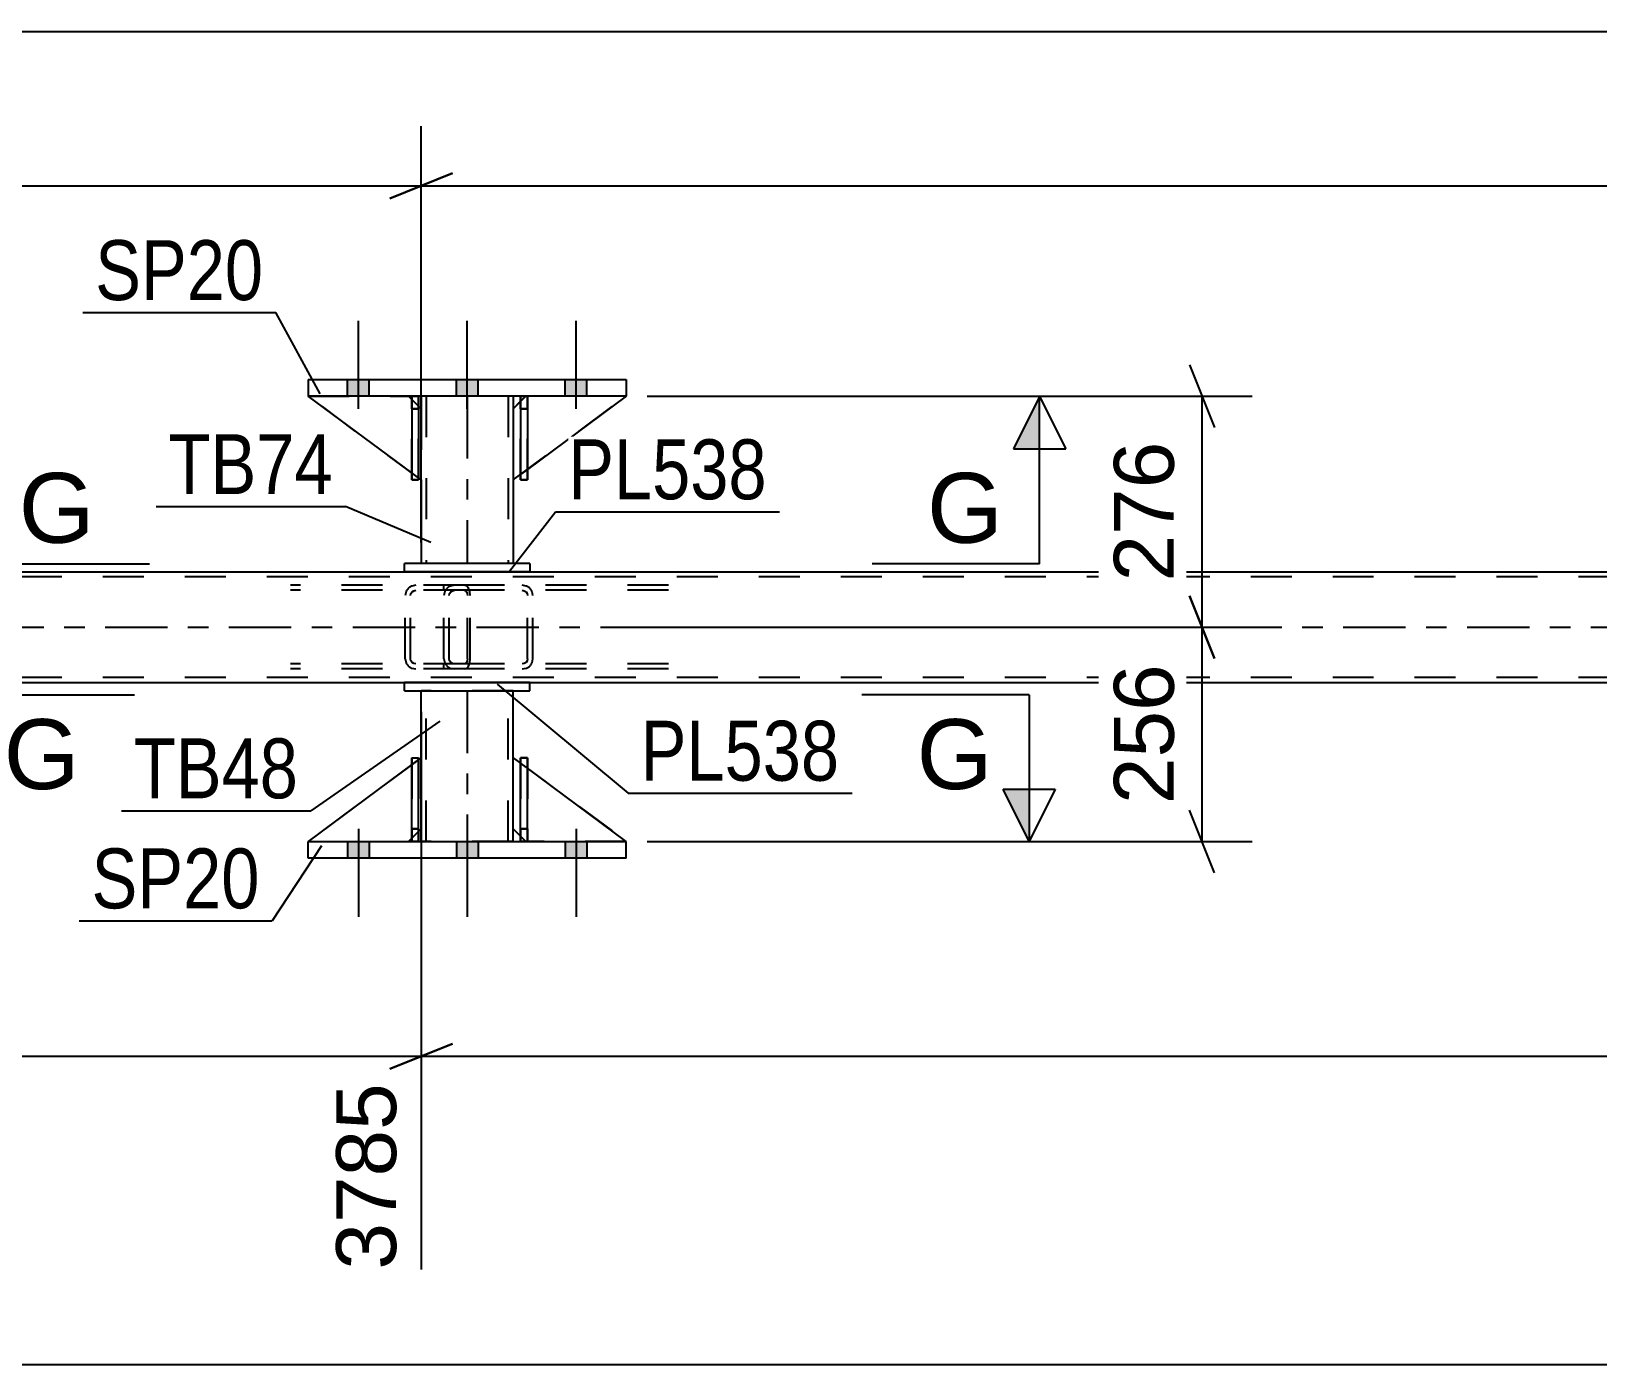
# Model space of a CAD drawing. Header units: millimetres. Extents: x 0 to 841, y 0 to 594.
# Drawn here: x 142.9 to 217.8, y 196.6 to 260.3 of the extents above; entities that cross this region are included whole.
import ezdxf

# ---------------------------------------------------------------- set-up
doc = ezdxf.new("R2010")
doc.units = ezdxf.units.MM
doc.linetypes.add('DXK_LINE_DOT2', pattern=[3.9198, 1.9599, -1.9599])
doc.linetypes.add('DXK_LINE_DOT3', pattern=[5.9187, 2.979, -0.9799, 0.9799, -0.9799])
doc.styles.add('Arial', font='ARIAL.TTF', dxfattribs={"height": 0.2})
doc.styles.add('Arial Narrow', font='ARIALN.TTF', dxfattribs={"height": 0.2})

# ---------------------------------------------------------------- blocks, each defined once
blk = doc.blocks.new('Part-318886728-3388 - 3318')
at = {"color": 7, "linetype": 'DXK_LINE_DOT2'}
for p, q in [((166.525, 242.887), (165.925, 242.287)), ((165.925, 238.887), (171.324, 242.887)), ((171.324, 242.887), (166.525, 242.887)), ((165.925, 242.287), (165.925, 238.887))]:
    blk.add_line(p, q, dxfattribs=at)
blk = doc.blocks.new('Part-318886728-3369 - 3318')
at = {"color": 2, "linetype": 'Continuous'}
for p, q in [((161.524, 225.606), (161.524, 228.806)), ((165.924, 225.606), (165.924, 228.806)), ((161.524, 221.606), (161.524, 222.206)), ((165.924, 221.606), (165.924, 222.206))]:
    blk.add_line(p, q, dxfattribs=at)
at = {"color": 7, "linetype": 'DXK_LINE_DOT2'}
for p, q in [((165.924, 228.806), (161.524, 228.806)), ((161.764, 221.606), (161.764, 228.806)), ((165.684, 221.606), (165.684, 228.806)), ((161.524, 222.206), (161.524, 225.606)), ((165.924, 222.206), (165.924, 225.606)), ((165.924, 221.606), (161.524, 221.606))]:
    blk.add_line(p, q, dxfattribs=at)
at = {"color": 7, "linetype": 'DXK_LINE_DOT3'}
blk.add_line((163.724, 228.806), (163.724, 221.606), dxfattribs=at)
blk = doc.blocks.new('Part-318886728-3374 - 3318')
at = {"color": 2, "linetype": 'Continuous'}
for p, q in [((166.724, 229.206), (160.724, 229.206)), ((160.724, 228.806), (160.724, 229.206)), ((166.724, 228.806), (166.724, 229.206)), ((160.724, 228.806), (166.724, 228.806))]:
    blk.add_line(p, q, dxfattribs=at)
blk = doc.blocks.new('Part-318886728-3389 - 3318')
at = {"color": 2, "linetype": 'Continuous'}
for p, q in [((166.278, 242.641), (165.925, 242.287)), ((171.324, 242.887), (166.598, 239.386)), ((165.925, 242.287), (165.925, 238.887)), ((165.925, 238.887), (166.278, 239.149))]:
    blk.add_line(p, q, dxfattribs=at)
at = {"color": 7, "linetype": 'DXK_LINE_DOT2'}
for p, q in [((166.525, 242.887), (166.278, 242.641)), ((171.324, 242.887), (166.525, 242.887)), ((171.324, 242.887), (171.324, 242.887)), ((171.324, 242.887), (171.324, 242.887)), ((166.598, 239.386), (166.278, 239.149))]:
    blk.add_line(p, q, dxfattribs=at)
blk = doc.blocks.new('Part-318886728-3591 - 3318')
at = {"color": 7, "linetype": 'DXK_LINE_DOT2'}
for p, q in [((161.524, 238.887), (156.124, 242.887)), ((156.124, 242.887), (160.924, 242.887)), ((160.924, 242.887), (161.524, 242.287)), ((161.524, 242.287), (160.924, 242.887)), ((161.524, 242.287), (161.524, 238.887)), ((161.524, 242.287), (161.524, 242.287)), ((161.524, 242.287), (161.524, 238.887))]:
    blk.add_line(p, q, dxfattribs=at)
blk = doc.blocks.new('Part-318886728-3394 - 3318')
at = {"color": 2, "linetype": 'Continuous'}
for p, q in [((161.078, 221.606), (161.078, 225.606)), ((161.078, 225.606), (161.398, 225.606)), ((161.398, 221.606), (161.398, 225.606)), ((161.078, 221.606), (161.078, 221.606)), ((161.398, 221.606), (161.078, 221.606))]:
    blk.add_line(p, q, dxfattribs=at)
at = {"color": 7, "linetype": 'DXK_LINE_DOT2'}
for p, q in [((161.078, 225.606), (161.078, 222.206)), ((161.398, 222.206), (161.398, 225.606)), ((161.078, 222.206), (161.078, 221.606)), ((161.078, 222.206), (161.398, 222.206)), ((161.398, 221.606), (161.398, 222.206)), ((161.078, 221.606), (161.078, 221.606)), ((161.078, 221.606), (161.078, 221.606)), ((161.398, 221.606), (161.398, 221.606))]:
    blk.add_line(p, q, dxfattribs=at)
blk = doc.blocks.new('Part-318886728-3404 - 3318')
at = {"color": 7, "linetype": 'DXK_LINE_DOT2'}
for p, q in [((161.078, 225.606), (161.398, 225.606)), ((161.078, 222.206), (161.078, 225.606)), ((161.078, 225.606), (161.078, 221.606)), ((161.398, 225.606), (161.398, 222.206)), ((161.398, 221.606), (161.398, 225.513)), ((161.398, 222.206), (161.078, 222.206)), ((161.078, 221.606), (161.078, 222.206)), ((161.398, 222.206), (161.398, 221.606)), ((161.398, 221.606), (161.078, 221.606)), ((161.398, 221.606), (161.398, 221.606))]:
    blk.add_line(p, q, dxfattribs=at)
blk = doc.blocks.new('Part-318886728-3407 - 3318')
at = {"color": 7, "linetype": 'DXK_LINE_DOT2'}
for p, q in [((163.118, 233.847), (162.923, 233.81)), ((173.346, 233.847), (163.118, 233.847)), ((166.549, 233.81), (166.353, 233.847)), ((162.646, 233.55), (162.607, 233.367)), ((162.607, 230.327), (162.607, 233.367)), ((162.863, 233.367), (162.882, 233.459)), ((162.863, 230.327), (162.863, 233.367)), ((162.882, 233.459), (162.937, 233.536)), ((162.937, 233.536), (163.02, 233.588)), ((163.02, 233.588), (163.118, 233.607)), ((173.346, 233.607), (163.118, 233.607)), ((166.353, 233.607), (166.451, 233.588)), ((166.451, 233.588), (166.534, 233.536)), ((166.534, 233.536), (166.589, 233.459)), ((166.589, 233.459), (166.609, 233.367)), ((166.609, 230.327), (166.609, 233.367)), ((166.864, 233.367), (166.825, 233.55)), ((166.864, 230.327), (166.864, 233.367)), ((162.607, 230.327), (162.646, 230.143)), ((162.882, 230.235), (162.863, 230.327)), ((162.937, 230.157), (162.882, 230.235)), ((162.923, 229.883), (163.118, 229.847)), ((163.02, 230.105), (162.937, 230.157)), ((163.118, 230.087), (163.02, 230.105)), ((173.346, 230.087), (163.118, 230.087)), ((166.451, 230.105), (166.353, 230.087)), ((166.353, 229.847), (166.549, 229.883)), ((166.534, 230.157), (166.451, 230.105)), ((166.589, 230.235), (166.534, 230.157)), ((166.609, 230.327), (166.589, 230.235)), ((166.825, 230.143), (166.864, 230.327)), ((173.346, 229.847), (163.118, 229.847))]:
    blk.add_line(p, q, dxfattribs=at)
for centre, start, end in [((163.099, 233.346), 110.75831, 155.68004), ((166.373, 233.346), 24.31996, 69.24169), ((163.099, 230.347), 204.31996, 249.24169), ((166.373, 230.347), 290.75831, 335.68004)]:
    blk.add_arc(centre, 0.496, start, end, dxfattribs=at)
blk = doc.blocks.new('Part-318886728-3412 - 3318')
at = {"color": 2, "linetype": 'Continuous'}
for p, q in [((156.124, 220.806), (156.124, 221.606)), ((156.124, 221.606), (171.324, 221.606)), ((171.324, 220.806), (171.324, 221.606)), ((171.324, 220.806), (156.124, 220.806))]:
    blk.add_line(p, q, dxfattribs=at)
blk = doc.blocks.new('Part-318886728-3465 - 3318')
at = {"color": 2, "linetype": 'Continuous'}
for p, q in [((166.278, 221.606), (166.278, 225.606)), ((166.278, 225.606), (166.598, 225.606)), ((166.598, 221.606), (166.598, 225.606)), ((166.278, 221.606), (166.278, 221.606)), ((166.598, 221.606), (166.278, 221.606))]:
    blk.add_line(p, q, dxfattribs=at)
at = {"color": 7, "linetype": 'DXK_LINE_DOT2'}
for p, q in [((166.278, 225.606), (166.278, 222.206)), ((166.598, 222.206), (166.598, 225.606)), ((166.278, 222.206), (166.278, 221.606)), ((166.278, 222.206), (166.598, 222.206)), ((166.598, 221.606), (166.598, 222.206)), ((166.278, 221.606), (166.278, 221.606)), ((166.278, 221.606), (166.278, 221.606)), ((166.598, 221.606), (166.598, 221.606))]:
    blk.add_line(p, q, dxfattribs=at)
blk = doc.blocks.new('Part-318886728-3476 - 3318')
at = {"color": 2, "linetype": 'Continuous'}
for p, q in [((156.124, 243.687), (156.124, 242.887)), ((156.124, 243.687), (171.324, 243.687)), ((171.324, 243.687), (171.324, 242.887)), ((171.324, 242.887), (156.124, 242.887))]:
    blk.add_line(p, q, dxfattribs=at)
blk = doc.blocks.new('Part-318886728-3482 - 3318')
at = {"color": 2, "linetype": 'Continuous'}
for p, q in [((166.724, 234.887), (160.724, 234.887)), ((160.724, 234.487), (160.724, 234.887)), ((166.724, 234.487), (160.724, 234.487)), ((166.724, 234.887), (166.724, 234.487))]:
    blk.add_line(p, q, dxfattribs=at)
blk = doc.blocks.new('Part-318886728-3487 - 3318')
at = {"color": 2, "linetype": 'Continuous'}
for p, q in [((69.473, 234.487), (728.389, 234.487)), ((69.473, 229.207), (728.389, 229.207))]:
    blk.add_line(p, q, dxfattribs=at)
at = {"color": 7, "linetype": 'DXK_LINE_DOT2'}
for p, q in [((728.389, 234.247), (69.473, 234.247)), ((728.389, 229.447), (69.473, 229.447))]:
    blk.add_line(p, q, dxfattribs=at)
at = {"color": 7, "linetype": 'DXK_LINE_DOT3'}
blk.add_line((69.473, 231.847), (728.389, 231.847), dxfattribs=at)
blk = doc.blocks.new('Part-318886728-3488 - 3318')
at = {"color": 7, "linetype": 'DXK_LINE_DOT2'}
for p, q in [((161.078, 242.287), (161.078, 242.887)), ((161.078, 242.887), (161.078, 242.887)), ((161.078, 242.887), (161.078, 238.887)), ((161.078, 242.887), (161.398, 242.887)), ((161.398, 242.887), (161.398, 242.287)), ((161.398, 238.887), (161.398, 242.887)), ((161.078, 238.887), (161.078, 242.287)), ((161.078, 242.287), (161.398, 242.287)), ((161.398, 242.287), (161.398, 238.887)), ((161.078, 238.887), (161.398, 238.887))]:
    blk.add_line(p, q, dxfattribs=at)
blk = doc.blocks.new('Part-318886728-3489 - 3318')
at = {"color": 7, "linetype": 'DXK_LINE_DOT2'}
for p, q in [((165.925, 222.206), (165.925, 225.606)), ((165.925, 225.606), (171.324, 221.606)), ((166.525, 221.606), (165.925, 222.206)), ((171.324, 221.606), (166.525, 221.606))]:
    blk.add_line(p, q, dxfattribs=at)
blk = doc.blocks.new('Part-318886728-3490 - 3318')
at = {"color": 2, "linetype": 'Continuous'}
for p, q in [((165.925, 222.206), (165.925, 225.606)), ((165.925, 225.606), (166.278, 225.344)), ((171.324, 221.606), (166.598, 225.107)), ((166.278, 221.853), (165.925, 222.206))]:
    blk.add_line(p, q, dxfattribs=at)
at = {"color": 7, "linetype": 'DXK_LINE_DOT2'}
for p, q in [((166.598, 225.107), (166.278, 225.344)), ((166.278, 221.853), (166.525, 221.606)), ((166.525, 221.606), (171.324, 221.606))]:
    blk.add_line(p, q, dxfattribs=at)
blk = doc.blocks.new('Part-318886728-3498 - 3318')
at = {"color": 2, "linetype": 'Continuous'}
for p, q in [((161.524, 242.887), (161.524, 242.287)), ((165.924, 242.887), (165.924, 242.287)), ((161.524, 238.887), (161.524, 234.887)), ((165.924, 238.887), (165.924, 234.887))]:
    blk.add_line(p, q, dxfattribs=at)
at = {"color": 7, "linetype": 'DXK_LINE_DOT2'}
for p, q in [((165.924, 242.887), (161.524, 242.887)), ((161.764, 242.887), (161.764, 234.887)), ((165.684, 242.887), (165.684, 234.887)), ((161.524, 242.287), (161.524, 238.887)), ((165.924, 242.287), (165.924, 238.887)), ((165.924, 234.887), (161.524, 234.887))]:
    blk.add_line(p, q, dxfattribs=at)
at = {"color": 7, "linetype": 'DXK_LINE_DOT3'}
blk.add_line((163.724, 242.887), (163.724, 234.887), dxfattribs=at)
blk = doc.blocks.new('Bolt-318886728-3504 - 3318')
at = {"linetype": 'Continuous'}
for points in [[(158.004, 220.806), (159.044, 220.806), (159.044, 221.606), (158.004, 221.606)], [(158.004, 220.806), (159.044, 220.806), (159.044, 221.606), (158.004, 221.606)], [(158.004, 220.806), (159.044, 220.806), (159.044, 221.606), (158.004, 221.606)], [(163.204, 220.806), (164.244, 220.806), (164.244, 221.606), (163.204, 221.606)], [(163.204, 220.806), (164.244, 220.806), (164.244, 221.606), (163.204, 221.606)], [(168.404, 220.806), (169.444, 220.806), (169.444, 221.606), (168.404, 221.606)], [(168.404, 220.806), (169.444, 220.806), (169.444, 221.606), (168.404, 221.606)], [(168.404, 220.806), (169.444, 220.806), (169.444, 221.606), (168.404, 221.606)]]:
    blk.add_hatch(color=1, dxfattribs=at).paths.add_polyline_path(points)
at = {"color": 1, "linetype": 'Continuous'}
for p, q in [((158.524, 222.206), (158.524, 218.006)), ((158.524, 222.206), (158.524, 218.006)), ((158.524, 222.206), (158.524, 218.006)), ((163.724, 222.206), (163.724, 218.006)), ((163.724, 222.206), (163.724, 218.006)), ((168.924, 222.206), (168.924, 218.006)), ((168.924, 222.206), (168.924, 218.006)), ((168.924, 222.206), (168.924, 218.006)), ((158.004, 221.606), (158.004, 220.806)), ((158.004, 221.606), (158.004, 220.806)), ((158.004, 221.606), (158.004, 220.806)), ((159.044, 221.606), (159.044, 220.806)), ((159.044, 221.606), (159.044, 220.806)), ((159.044, 221.606), (159.044, 220.806)), ((163.204, 221.606), (163.204, 220.806)), ((163.204, 221.606), (163.204, 220.806)), ((164.244, 221.606), (164.244, 220.806)), ((164.244, 221.606), (164.244, 220.806)), ((168.404, 221.606), (168.404, 220.806)), ((168.404, 221.606), (168.404, 220.806)), ((168.404, 221.606), (168.404, 220.806)), ((169.444, 221.606), (169.444, 220.806)), ((169.444, 221.606), (169.444, 220.806)), ((169.444, 221.606), (169.444, 220.806))]:
    blk.add_line(p, q, dxfattribs=at)
blk = doc.blocks.new('Part-318886728-3528 - 3318')
at = {"color": 2, "linetype": 'Continuous'}
for p, q in [((161.398, 242.887), (161.078, 242.887)), ((161.078, 242.887), (161.078, 238.887)), ((161.398, 242.887), (161.398, 242.887)), ((161.398, 242.887), (161.398, 238.887)), ((161.398, 238.887), (161.078, 238.887))]:
    blk.add_line(p, q, dxfattribs=at)
at = {"color": 7, "linetype": 'DXK_LINE_DOT2'}
for p, q in [((161.078, 242.887), (161.078, 242.287)), ((161.078, 242.887), (161.078, 242.887)), ((161.398, 242.287), (161.398, 242.887)), ((161.398, 242.887), (161.398, 242.887)), ((161.398, 242.287), (161.078, 242.287)), ((161.078, 242.287), (161.078, 238.887)), ((161.398, 238.887), (161.398, 242.287))]:
    blk.add_line(p, q, dxfattribs=at)
blk = doc.blocks.new('Part-318886728-3529 - 3318')
at = {"color": 7, "linetype": 'DXK_LINE_DOT2'}
for p, q in [((161.524, 225.606), (156.124, 221.606)), ((161.524, 222.206), (161.524, 225.606)), ((161.524, 225.606), (161.524, 222.206)), ((160.924, 221.606), (161.524, 222.206)), ((161.524, 222.206), (160.924, 221.606)), ((161.524, 222.206), (161.524, 222.206)), ((156.124, 221.606), (160.924, 221.606))]:
    blk.add_line(p, q, dxfattribs=at)
blk = doc.blocks.new('Part-318886728-3530 - 3318')
at = {"color": 7, "linetype": 'DXK_LINE_DOT2'}
for p, q in [((161.398, 225.513), (161.078, 225.276)), ((161.524, 222.206), (161.524, 225.606)), ((161.524, 222.206), (160.924, 221.606)), ((161.398, 222.08), (161.078, 221.76)), ((156.124, 221.606), (156.124, 221.606)), ((156.124, 221.606), (160.924, 221.606))]:
    blk.add_line(p, q, dxfattribs=at)
at = {"color": 2, "linetype": 'Continuous'}
for p, q in [((161.524, 225.606), (161.398, 225.513)), ((161.524, 222.206), (161.524, 225.606)), ((161.078, 225.276), (156.124, 221.606)), ((161.078, 221.76), (160.924, 221.606)), ((161.524, 222.206), (161.398, 222.08)), ((161.524, 222.206), (161.524, 222.206))]:
    blk.add_line(p, q, dxfattribs=at)
blk = doc.blocks.new('Part-318886728-3531 - 3318')
at = {"color": 7, "linetype": 'DXK_LINE_DOT2'}
for p, q in [((166.598, 225.606), (166.278, 225.606)), ((166.278, 222.206), (166.278, 225.606)), ((166.278, 225.606), (166.278, 221.606)), ((166.598, 225.606), (166.598, 222.206)), ((166.598, 221.606), (166.598, 225.606)), ((166.598, 222.206), (166.278, 222.206)), ((166.278, 221.606), (166.278, 222.206)), ((166.598, 222.206), (166.598, 221.606)), ((166.598, 221.606), (166.278, 221.606)), ((166.598, 221.606), (166.598, 221.606))]:
    blk.add_line(p, q, dxfattribs=at)
blk = doc.blocks.new('Bolt-318886728-3537 - 3318')
at = {"linetype": 'Continuous'}
for points in [[(159.044, 243.687), (158.004, 243.687), (158.004, 242.887), (159.044, 242.887)], [(159.044, 243.687), (158.004, 243.687), (158.004, 242.887), (159.044, 242.887)], [(159.044, 243.687), (158.004, 243.687), (158.004, 242.887), (159.044, 242.887)], [(164.244, 243.687), (163.204, 243.687), (163.204, 242.887), (164.244, 242.887)], [(164.244, 243.687), (163.204, 243.687), (163.204, 242.887), (164.244, 242.887)], [(169.444, 243.687), (168.404, 243.687), (168.404, 242.887), (169.444, 242.887)], [(169.444, 243.687), (168.404, 243.687), (168.404, 242.887), (169.444, 242.887)], [(169.444, 243.687), (168.404, 243.687), (168.404, 242.887), (169.444, 242.887)]]:
    blk.add_hatch(color=1, dxfattribs=at).paths.add_polyline_path(points)
at = {"color": 1, "linetype": 'Continuous'}
for p, q in [((158.524, 242.287), (158.524, 246.487)), ((158.524, 242.287), (158.524, 246.487)), ((158.524, 242.287), (158.524, 246.487)), ((163.724, 242.287), (163.724, 246.487)), ((163.724, 242.287), (163.724, 246.487)), ((168.924, 242.287), (168.924, 246.487)), ((168.924, 242.287), (168.924, 246.487)), ((168.924, 242.287), (168.924, 246.487)), ((158.004, 242.887), (158.004, 243.687)), ((158.004, 242.887), (158.004, 243.687)), ((158.004, 242.887), (158.004, 243.687)), ((159.044, 242.887), (159.044, 243.687)), ((159.044, 242.887), (159.044, 243.687)), ((159.044, 242.887), (159.044, 243.687)), ((163.204, 242.887), (163.204, 243.687)), ((163.204, 242.887), (163.204, 243.687)), ((164.244, 242.887), (164.244, 243.687)), ((164.244, 242.887), (164.244, 243.687)), ((168.404, 242.887), (168.404, 243.687)), ((168.404, 242.887), (168.404, 243.687)), ((168.404, 242.887), (168.404, 243.687)), ((169.444, 242.887), (169.444, 243.687)), ((169.444, 242.887), (169.444, 243.687)), ((169.444, 242.887), (169.444, 243.687))]:
    blk.add_line(p, q, dxfattribs=at)
blk = doc.blocks.new('Part-318886728-3545 - 3318')
at = {"color": 2, "linetype": 'Continuous'}
for p, q in [((161.078, 239.218), (156.124, 242.887)), ((161.078, 242.734), (160.924, 242.887)), ((161.524, 242.287), (161.398, 242.414)), ((161.524, 242.287), (161.524, 242.287)), ((161.524, 238.887), (161.524, 242.287)), ((161.398, 238.981), (161.524, 238.887)), ((161.524, 238.887), (161.524, 238.887))]:
    blk.add_line(p, q, dxfattribs=at)
at = {"color": 7, "linetype": 'DXK_LINE_DOT2'}
for p, q in [((160.924, 242.887), (156.124, 242.887)), ((156.124, 242.887), (156.124, 242.887)), ((160.924, 242.887), (161.524, 242.287)), ((161.398, 242.414), (161.078, 242.734)), ((161.524, 242.287), (161.524, 238.887)), ((161.398, 238.981), (161.078, 239.218))]:
    blk.add_line(p, q, dxfattribs=at)
blk = doc.blocks.new('Part-318886728-3546 - 3318')
at = {"color": 7, "linetype": 'DXK_LINE_DOT2'}
for p, q in [((166.278, 242.287), (166.278, 242.887)), ((166.278, 242.887), (166.278, 242.887)), ((166.278, 242.887), (166.278, 238.887)), ((166.278, 242.887), (166.598, 242.887)), ((166.598, 242.887), (166.598, 242.287)), ((166.598, 238.887), (166.598, 242.887)), ((166.278, 238.887), (166.278, 242.287)), ((166.278, 242.287), (166.598, 242.287)), ((166.598, 242.287), (166.598, 238.887)), ((166.278, 238.887), (166.598, 238.887))]:
    blk.add_line(p, q, dxfattribs=at)
blk = doc.blocks.new('Part-318886728-3558 - 3318')
at = {"color": 2, "linetype": 'Continuous'}
for p, q in [((166.598, 242.887), (166.278, 242.887)), ((166.278, 242.887), (166.278, 238.887)), ((166.598, 242.887), (166.598, 242.887)), ((166.598, 242.887), (166.598, 238.887)), ((166.598, 238.887), (166.278, 238.887))]:
    blk.add_line(p, q, dxfattribs=at)
at = {"color": 7, "linetype": 'DXK_LINE_DOT2'}
for p, q in [((166.278, 242.887), (166.278, 242.287)), ((166.278, 242.887), (166.278, 242.887)), ((166.598, 242.287), (166.598, 242.887)), ((166.598, 242.887), (166.598, 242.887)), ((166.598, 242.287), (166.278, 242.287)), ((166.278, 242.287), (166.278, 238.887)), ((166.598, 238.887), (166.598, 242.287))]:
    blk.add_line(p, q, dxfattribs=at)
blk = doc.blocks.new('Part-318886728-3578 - 3318')
at = {"color": 7, "linetype": 'DXK_LINE_DOT2'}
for p, q in [((163.6, 233.847), (155.276, 233.847)), ((161.265, 233.847), (161.073, 233.81)), ((162.607, 233.607), (162.607, 233.847)), ((163.703, 233.81), (163.6, 233.847)), ((163.791, 233.706), (163.703, 233.81)), ((163.85, 233.55), (163.791, 233.706)), ((163.6, 233.607), (155.276, 233.607)), ((160.801, 233.55), (160.762, 233.367)), ((160.762, 230.327), (160.762, 233.367)), ((161.014, 233.367), (161.033, 233.459)), ((161.014, 230.327), (161.014, 233.367)), ((161.033, 233.459), (161.087, 233.536)), ((161.087, 233.536), (161.169, 233.588)), ((161.169, 233.588), (161.265, 233.607)), ((163.6, 233.607), (163.651, 233.588)), ((163.651, 233.588), (163.695, 233.536)), ((163.695, 233.536), (163.725, 233.459)), ((163.725, 233.459), (163.735, 233.367)), ((163.735, 230.327), (163.735, 233.367)), ((163.87, 233.367), (163.85, 233.55)), ((163.87, 230.327), (163.87, 233.367)), ((163.6, 230.087), (155.276, 230.087)), ((160.762, 230.327), (160.801, 230.143)), ((161.033, 230.235), (161.014, 230.327)), ((161.087, 230.157), (161.033, 230.235)), ((161.073, 229.883), (161.265, 229.847)), ((161.169, 230.105), (161.087, 230.157)), ((161.265, 230.087), (161.169, 230.105)), ((162.607, 229.847), (162.607, 230.087)), ((163.651, 230.105), (163.6, 230.087)), ((163.6, 229.847), (163.703, 229.883)), ((163.695, 230.157), (163.651, 230.105)), ((163.725, 230.235), (163.695, 230.157)), ((163.703, 229.883), (163.791, 229.987)), ((163.735, 230.327), (163.725, 230.235)), ((163.791, 229.987), (163.85, 230.143)), ((163.85, 230.143), (163.87, 230.327)), ((163.6, 229.847), (155.276, 229.847))]:
    blk.add_line(p, q, dxfattribs=at)
for centre, start, end in [((161.251, 233.351), 111.1941, 156.15059), ((161.251, 230.342), 203.84941, 248.8059)]:
    blk.add_arc(centre, 0.492, start, end, dxfattribs=at)
blk = doc.blocks.new('StraightDimension-318886728-3718 - 3318')
at = {"color": 7, "linetype": 'Continuous'}
for p, q in [((161.524, 235.887), (161.524, 255.793)), ((163.024, 253.543), (160.024, 252.343)), ((161.524, 252.943), (331.793, 252.943))]:
    blk.add_line(p, q, dxfattribs=at)
blk = doc.blocks.new('StraightDimension-318886728-3820 - 3318')
at = {"color": 7, "linetype": 'Continuous'}
blk.add_line((60.213, 196.595), (737.649, 196.595), dxfattribs=at)
blk = doc.blocks.new('StraightDimension-318886728-3597 - 3318')
at = {"color": 7, "linetype": 'Continuous'}
for p, q in [((198.252, 233.347), (199.452, 230.347)), ((170.935, 231.847), (201.252, 231.847)), ((198.852, 221.606), (198.852, 231.847)), ((199.452, 220.106), (198.252, 223.106)), ((172.324, 221.606), (201.252, 221.606))]:
    blk.add_line(p, q, dxfattribs=at)
at = {"color": 0}
blk.add_wipeout([(198.102, 230.662), (193.902, 230.662), (193.902, 222.791), (198.102, 222.791)], dxfattribs=at)
at = {"color": 3, "style": 'Arial'}
blk.add_text('256', height=2.8652, rotation=90.00021, dxfattribs=at).set_placement((197.502, 223.391))
blk = doc.blocks.new('StraightDimension-318886728-3625 - 3318')
at = {"color": 7, "linetype": 'Continuous'}
for p, q in [((198.252, 244.387), (199.452, 241.387)), ((172.324, 242.887), (201.252, 242.887)), ((198.852, 231.847), (198.852, 242.887)), ((199.452, 230.347), (198.252, 233.347)), ((170.935, 231.847), (201.252, 231.847))]:
    blk.add_line(p, q, dxfattribs=at)
at = {"color": 0}
blk.add_wipeout([(198.102, 241.303), (193.902, 241.303), (193.902, 233.432), (198.102, 233.432)], dxfattribs=at)
at = {"color": 3, "style": 'Arial'}
blk.add_text('276', height=2.8652, rotation=90.00021, dxfattribs=at).set_placement((197.502, 234.032))
blk = doc.blocks.new('StraightDimension-318886728-3664 - 3318')
at = {"color": 7, "linetype": 'Continuous'}
blk.add_line((60.853, 260.326), (737.009, 260.326), dxfattribs=at)
blk = doc.blocks.new('StraightDimension-318886728-3702 - 3318')
at = {"color": 7, "linetype": 'Continuous'}
for p, q in [((161.524, 235.887), (161.524, 255.793)), ((160.024, 252.343), (163.024, 253.543)), ((60.853, 252.943), (161.524, 252.943))]:
    blk.add_line(p, q, dxfattribs=at)
blk = doc.blocks.new('StraightDimension-318886728-3790 - 3318')
at = {"color": 7, "linetype": 'Continuous'}
for p, q in [((161.524, 227.806), (161.524, 201.139)), ((163.024, 211.933), (160.024, 210.733)), ((161.524, 211.333), (331.793, 211.333))]:
    blk.add_line(p, q, dxfattribs=at)
blk = doc.blocks.new('StraightDimension-318886728-3803 - 3318')
at = {"color": 7, "linetype": 'Continuous'}
for p, q in [((161.524, 227.806), (161.524, 201.139)), ((160.024, 210.733), (163.024, 211.933)), ((60.853, 211.333), (161.524, 211.333))]:
    blk.add_line(p, q, dxfattribs=at)
at = {"color": 0, "linetype": 'Continuous'}
blk.add_wipeout([(160.924, 210.633), (156.724, 210.633), (156.724, 200.539), (160.924, 200.539)], dxfattribs=at)
at = {"color": 3, "linetype": 'Continuous', "style": 'Arial'}
blk.add_text('3785', height=2.8652, rotation=90.00021, dxfattribs=at).set_placement((160.324, 201.139))
blk = doc.blocks.new('Mark-318886728-3365 - 3318')
at = {"color": 30, "linetype": 'Continuous'}
for p in [(162.416, 227.354), (147.19, 223.066)]:
    blk.add_line(p, (156.244, 223.066), dxfattribs=at)
at = {"color": 0}
blk.add_wipeout([(155.644, 223.666), (155.644, 226.666), (147.79, 226.666), (147.79, 223.666)], dxfattribs=at)
blk.add_wipeout([(155.644, 223.666), (155.644, 226.666), (147.79, 226.666), (147.79, 223.666)], dxfattribs=at)
at = {"color": 3, "style": 'Arial Narrow'}
blk.add_text('TB48', height=2.8633, dxfattribs=at).set_placement((147.79, 223.666))
blk = doc.blocks.new('Mark-318886728-3370 - 3318')
at = {"color": 30, "linetype": 'Continuous'}
for p, q in [((165.148, 229.114), (171.416, 223.908)), ((171.416, 223.908), (182.119, 223.908))]:
    blk.add_line(p, q, dxfattribs=at)
at = {"color": 0}
blk.add_wipeout([(181.519, 224.508), (181.519, 227.508), (172.016, 227.508), (172.016, 224.508)], dxfattribs=at)
blk.add_wipeout([(181.519, 224.508), (181.519, 227.508), (172.016, 227.508), (172.016, 224.508)], dxfattribs=at)
at = {"color": 3, "style": 'Arial Narrow'}
blk.add_text('PL538', height=2.8633, dxfattribs=at).set_placement((172.016, 224.508))
blk = doc.blocks.new('Mark-318886728-3408 - 3318')
at = {"color": 30, "linetype": 'Continuous'}
for p in [(156.764, 221.389), (145.167, 217.806)]:
    blk.add_line(p, (154.406, 217.806), dxfattribs=at)
at = {"color": 0}
blk.add_wipeout([(153.806, 218.406), (153.806, 221.406), (145.767, 221.406), (145.767, 218.406)], dxfattribs=at)
blk.add_wipeout([(153.806, 218.406), (153.806, 221.406), (145.767, 221.406), (145.767, 218.406)], dxfattribs=at)
at = {"color": 3, "style": 'Arial Narrow'}
blk.add_text('SP20', height=2.8633, dxfattribs=at).set_placement((145.767, 218.406))
blk = doc.blocks.new('Mark-318886728-3472 - 3318')
at = {"color": 30, "linetype": 'Continuous'}
for p in [(145.341, 246.88), (156.687, 242.998)]:
    blk.add_line(p, (154.58, 246.88), dxfattribs=at)
at = {"color": 0}
blk.add_wipeout([(153.98, 247.48), (153.98, 250.48), (145.941, 250.48), (145.941, 247.48)], dxfattribs=at)
blk.add_wipeout([(153.98, 247.48), (153.98, 250.48), (145.941, 250.48), (145.941, 247.48)], dxfattribs=at)
at = {"color": 3, "style": 'Arial Narrow'}
blk.add_text('SP20', height=2.8633, dxfattribs=at).set_placement((145.941, 247.48))
blk = doc.blocks.new('Mark-318886728-3478 - 3318')
at = {"color": 30, "linetype": 'Continuous'}
for p, q in [((165.751, 234.528), (167.951, 237.359)), ((167.951, 237.359), (178.655, 237.359))]:
    blk.add_line(p, q, dxfattribs=at)
at = {"color": 0}
blk.add_wipeout([(178.055, 237.959), (178.055, 240.959), (168.551, 240.959), (168.551, 237.959)], dxfattribs=at)
blk.add_wipeout([(178.055, 237.959), (178.055, 240.959), (168.551, 240.959), (168.551, 237.959)], dxfattribs=at)
at = {"color": 3, "style": 'Arial Narrow'}
blk.add_text('PL538', height=2.8633, dxfattribs=at).set_placement((168.551, 237.959))
blk = doc.blocks.new('Mark-318886728-3494 - 3318')
at = {"color": 30, "linetype": 'Continuous'}
for p in [(148.848, 237.606), (161.978, 235.893)]:
    blk.add_line(p, (157.902, 237.606), dxfattribs=at)
at = {"color": 0}
blk.add_wipeout([(157.302, 238.206), (157.302, 241.206), (149.448, 241.206), (149.448, 238.206)], dxfattribs=at)
blk.add_wipeout([(157.302, 238.206), (157.302, 241.206), (149.448, 241.206), (149.448, 238.206)], dxfattribs=at)
at = {"color": 3, "style": 'Arial Narrow'}
blk.add_text('TB74', height=2.8633, dxfattribs=at).set_placement((149.448, 238.206))
blk = doc.blocks.new('SectionMark-318886728-3853 - 3318')
at = {"linetype": 'Continuous'}
for points in [[(141.784, 240.378), (140.534, 240.378), (140.534, 242.878)], [(191.083, 240.378), (189.833, 240.378), (191.083, 242.878)]]:
    blk.add_hatch(color=6, dxfattribs=at).paths.add_polyline_path(points)
at = {"color": 6, "linetype": 'Continuous'}
for p, q in [((139.284, 240.378), (140.534, 242.878)), ((140.534, 234.878), (140.534, 242.878)), ((140.534, 242.878), (141.784, 240.378)), ((191.083, 242.878), (189.833, 240.378)), ((191.083, 234.878), (191.083, 242.878)), ((191.083, 242.878), (192.333, 240.378)), ((141.784, 240.378), (139.284, 240.378)), ((189.833, 240.378), (192.333, 240.378)), ((140.534, 234.878), (148.534, 234.878)), ((191.083, 234.878), (183.083, 234.878))]:
    blk.add_line(p, q, dxfattribs=at)
at = {"color": 0, "linetype": 'Continuous'}
for points in [[(145.914, 235.878), (145.914, 239.378), (142.284, 239.378), (142.284, 235.878)], [(189.333, 235.878), (189.333, 239.378), (185.703, 239.378), (185.703, 235.878)]]:
    blk.add_wipeout(points, dxfattribs=at)
at = {"color": 3, "linetype": 'Continuous', "style": 'Arial'}
for p in [(142.284, 235.878), (185.703, 235.878)]:
    blk.add_text('G', height=3.343, dxfattribs=at).set_placement(p)
blk = doc.blocks.new('SectionMark-318886728-3861 - 3318')
at = {"linetype": 'Continuous'}
for points in [[(139.815, 224.106), (141.065, 224.106), (139.815, 221.606)], [(189.337, 224.106), (190.587, 224.106), (190.587, 221.606)]]:
    blk.add_hatch(color=6, dxfattribs=at).paths.add_polyline_path(points)
at = {"color": 6, "linetype": 'Continuous'}
for p, q in [((139.815, 228.606), (147.815, 228.606)), ((139.815, 228.606), (139.815, 221.606)), ((190.587, 228.606), (182.587, 228.606)), ((190.587, 228.606), (190.587, 221.606)), ((139.815, 221.606), (138.565, 224.106)), ((141.065, 224.106), (138.565, 224.106)), ((139.815, 221.606), (141.065, 224.106)), ((189.337, 224.106), (191.837, 224.106)), ((190.587, 221.606), (189.337, 224.106)), ((191.837, 224.106), (190.587, 221.606))]:
    blk.add_line(p, q, dxfattribs=at)
at = {"color": 0, "linetype": 'Continuous'}
for points in [[(145.195, 224.106), (145.195, 227.606), (141.565, 227.606), (141.565, 224.106)], [(188.837, 224.106), (188.837, 227.606), (185.207, 227.606), (185.207, 224.106)]]:
    blk.add_wipeout(points, dxfattribs=at)
at = {"color": 3, "linetype": 'Continuous', "style": 'Arial'}
for p in [(141.565, 224.106), (185.207, 224.106)]:
    blk.add_text('G', height=3.343, dxfattribs=at).set_placement(p)

msp = doc.modelspace()

# ---------------------------------------------------------------- block references
for name in ['Bolt-318886728-3537 - 3318', 'Part-318886728-3476 - 3318', 'Part-318886728-3591 - 3318', 'Part-318886728-3545 - 3318', 'Part-318886728-3488 - 3318', 'Part-318886728-3528 - 3318', 'Part-318886728-3498 - 3318', 'Part-318886728-3388 - 3318', 'Part-318886728-3389 - 3318', 'Part-318886728-3546 - 3318', 'Part-318886728-3558 - 3318', 'Part-318886728-3487 - 3318', 'Part-318886728-3482 - 3318', 'Part-318886728-3578 - 3318', 'Part-318886728-3407 - 3318', 'Part-318886728-3374 - 3318', 'Part-318886728-3369 - 3318', 'Part-318886728-3529 - 3318', 'Part-318886728-3530 - 3318', 'Part-318886728-3394 - 3318', 'Part-318886728-3404 - 3318', 'Part-318886728-3489 - 3318', 'Part-318886728-3490 - 3318', 'Part-318886728-3465 - 3318', 'Part-318886728-3531 - 3318', 'Bolt-318886728-3504 - 3318', 'Part-318886728-3412 - 3318']:
    msp.add_blockref(name, (0, 0))

# ---------------------------------------------------------------- next in the draw order: block references
for name in ['StraightDimension-318886728-3718 - 3318', 'StraightDimension-318886728-3820 - 3318']:
    msp.add_blockref(name, (0, 0))

# ---------------------------------------------------------------- next in the draw order: block references
msp.add_blockref('StraightDimension-318886728-3597 - 3318', (0, 0))

# ---------------------------------------------------------------- next in the draw order: block references
for name in ['StraightDimension-318886728-3625 - 3318', 'StraightDimension-318886728-3790 - 3318']:
    msp.add_blockref(name, (0, 0))

# ---------------------------------------------------------------- next in the draw order: block references
for name in ['StraightDimension-318886728-3664 - 3318', 'StraightDimension-318886728-3803 - 3318', 'Mark-318886728-3370 - 3318']:
    msp.add_blockref(name, (0, 0))

# ---------------------------------------------------------------- next in the draw order: block references
for name in ['StraightDimension-318886728-3702 - 3318', 'Mark-318886728-3478 - 3318', 'Mark-318886728-3365 - 3318', 'Mark-318886728-3408 - 3318']:
    msp.add_blockref(name, (0, 0))

# ---------------------------------------------------------------- next in the draw order: block references
for name in ['Mark-318886728-3472 - 3318', 'Mark-318886728-3494 - 3318', 'SectionMark-318886728-3861 - 3318']:
    msp.add_blockref(name, (0, 0))

# ---------------------------------------------------------------- next in the draw order: block references
msp.add_blockref('SectionMark-318886728-3853 - 3318', (0, 0))

doc.saveas('drawing.dxf')
